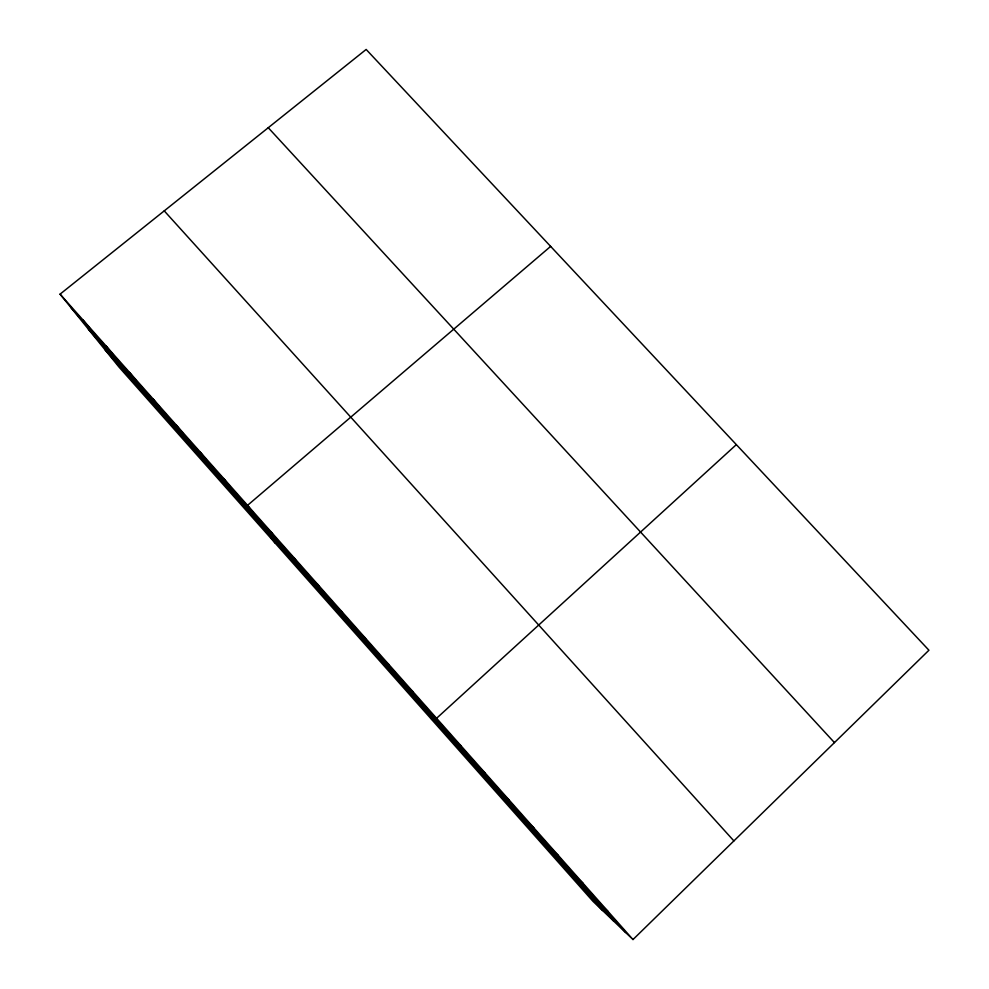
<?xml version="1.0" encoding="UTF-8"?>
<svg xmlns="http://www.w3.org/2000/svg" width="989" height="989" viewBox="0 0 989 989"><rect width="100%" height="100%" fill="white"/><g stroke="black" fill="none" stroke-linecap="round" stroke-linejoin="round"><path stroke-width="1.48" d="M412.413 692.288L412.561 691.224M632.997 939.55L928.931 650.23L366.153 49.45L60.069 294.153L119.051 367.129L592.98 901.325L632.997 939.55L60.069 294.153M736.335 444.63L436.582 718.286L431.575 719.386M550.638 246.397L247.547 505.342L275.177 543.109M459.032 744.816L460.726 745.483M482.496 771.259L484.981 772.805M506.084 797.826L509.347 800.262M529.77 824.517L533.837 827.855M553.568 851.331L558.451 855.572M577.489 878.269L583.176 883.424M601.51 905.343L608.025 911.425M268.254 127.717L834.444 742.603M164.236 210.867L733.887 840.91M70.8 307.418L625.654 932.54M88.417 329.213L613.674 921.093M104.735 349.401L602.622 910.535M83.113 320.102L93.151 332.613M106.268 346.187L115.614 357.919M129.534 372.396L138.176 383.336M152.912 398.728L160.848 408.877M176.401 425.196L183.62 434.53M200.001 451.775L206.503 460.305M223.712 478.491L229.497 486.205M270.788 531.526L275.103 537.596M294.141 557.821L297.726 563.087M317.593 584.252L320.461 588.69M341.168 610.806L343.282 614.416M364.854 637.485L366.227 640.254M388.652 664.287L389.258 666.215"/></g></svg>
